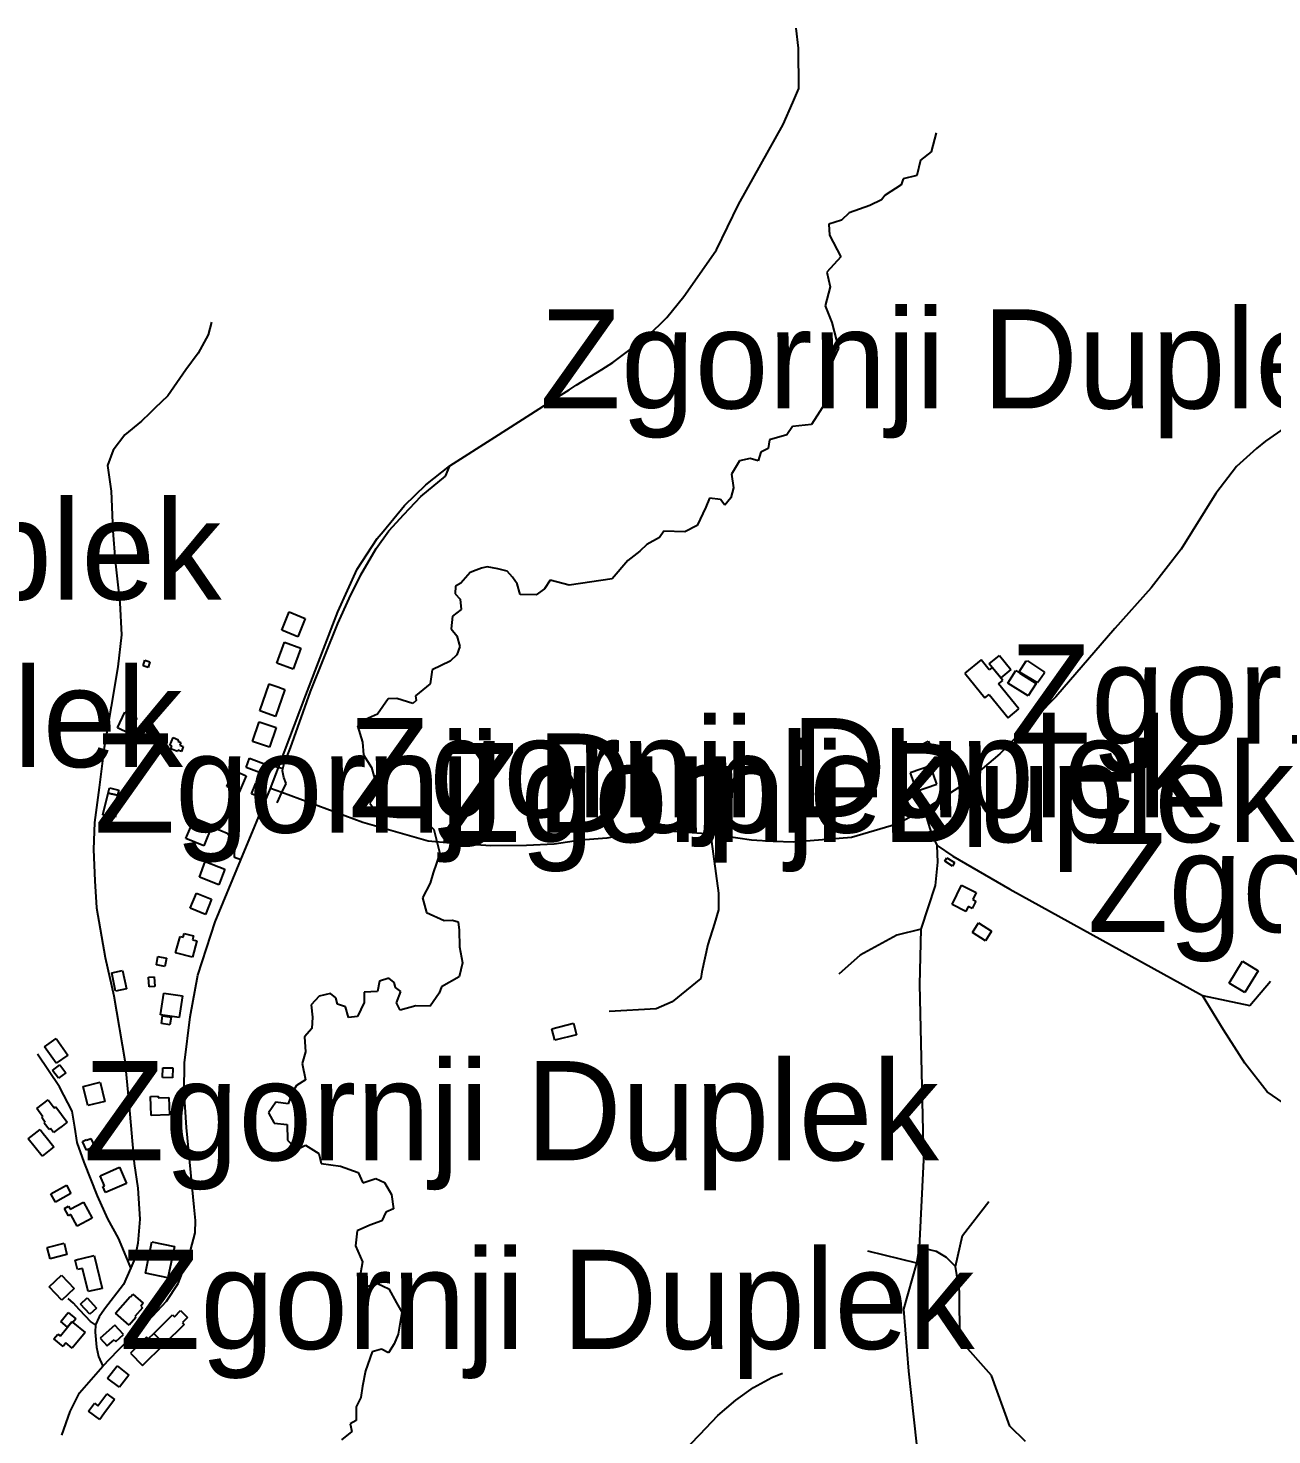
# Model space of a CAD drawing. Extents: x -8864 to 13231, y -7697 to 8949.
# Drawn here: x 3221 to 3999, y 4514 to 5393 of the extents above; entities that cross this region are included whole.
import ezdxf

# ---------------------------------------------------------------- set-up
doc = ezdxf.new("R2010")
doc.units = 0
for name, color, linetype in [('OSM_BUILDING_BARN', 9, 'CONTINUOUS'), ('OSM_BUILDING_GARAGE', 9, 'CONTINUOUS'), ('OSM_BUILDING_HOUSE', 9, 'CONTINUOUS'), ('OSM_BUILDING_YES', 9, 'CONTINUOUS'), ('OSM_HIGHWAY_FOOTWAY', 8, 'CONTINUOUS'), ('OSM_HIGHWAY_RESIDENTIAL', 8, 'CONTINUOUS'), ('OSM_HIGHWAY_SERVICE', 8, 'CONTINUOUS'), ('OSM_HIGHWAY_TERTIARY', 8, 'CONTINUOUS'), ('OSM_HIGHWAY_TRACK', 8, 'CONTINUOUS'), ('OSM_HIGHWAY_UNCLASSIFIED', 8, 'CONTINUOUS'), ('OSM_LABELS', 8, 'CONTINUOUS'), ('OSM_WATERWAY_STREAM', 4, 'CONTINUOUS')]:
    doc.layers.add(name, color=color, linetype=linetype)

msp = doc.modelspace()

# ---------------------------------------------------------------- linework, layer by layer
at = {"layer": 'OSM_BUILDING_BARN'}
for p, q in [((3302.841098, 4580.330299), (3311.409246, 4588.814472)), ((3311.409246, 4588.814472), (3312.565448, 4587.646925)), ((3312.565448, 4587.646925), (3316.393933, 4591.438672)), ((3316.393933, 4591.438672), (3320.758405, 4587.035353)), ((3320.758405, 4587.035353), (3317.626705, 4583.933014)), ((3317.626705, 4583.933014), (3318.721651, 4582.832185)), ((3299.67877, 4577.194602), (3302.841098, 4580.330299)), ((3306.294391, 4570.522906), (3299.67877, 4577.194602)), ((3318.721651, 4582.832185), (3306.294391, 4570.522906))]:
    msp.add_line(p, q, dxfattribs=at)
at = {"layer": 'OSM_BUILDING_GARAGE'}
for p, q in [((3253.821185, 4595.386092), (3257.986575, 4599.333512)), ((3259.701736, 4589.136937), (3253.821185, 4595.386092)), ((3257.986575, 4599.333512), (3263.867127, 4593.062118)), ((3263.867127, 4593.062118), (3259.701736, 4589.136937)), ((3241.516436, 4584.544587), (3246.133588, 4590.248886)), ((3245.781367, 4581.097544), (3241.516436, 4584.544587)), ((3248.522562, 4584.500109), (3245.781367, 4581.097544)), ((3246.133588, 4590.248886), (3251.018734, 4586.279227)), ((3249.158091, 4583.988612), (3248.522562, 4584.500109)), ((3251.018734, 4586.279227), (3249.158091, 4583.988612))]:
    msp.add_line(p, q, dxfattribs=at)
at = {"layer": 'OSM_BUILDING_HOUSE'}
for p, q in [((3379.778319, 5016.870461), (3384.357187, 5028.345778)), ((3384.357187, 5028.345778), (3394.380159, 5024.35388)), ((3394.380159, 5024.35388), (3389.801291, 5012.878563)), ((3389.801291, 5012.878563), (3379.778319, 5016.870461)), ((3376.646619, 4996.243802), (3381.401597, 5009.45376)), ((3381.401597, 5009.45376), (3391.600679, 5005.784327)), ((3391.600679, 5005.784327), (3386.845701, 4992.57437)), ((3840.942229, 4990.873088), (3845.367957, 4997.689337)), ((3845.367957, 4997.689337), (3845.911602, 4997.322393)), ((3845.911602, 4997.322393), (3846.256165, 4997.856129)), ((3846.256165, 4997.856129), (3856.85341, 4990.750773)), ((3386.845701, 4992.57437), (3376.646619, 4996.243802)), ((3833.844219, 4983.856688), (3838.836563, 4991.718169)), ((3838.836563, 4991.718169), (3841.263822, 4990.172559)), ((3841.508845, 4990.495025), (3840.942229, 4990.873088)), ((3841.263822, 4990.172559), (3851.547131, 4983.656537)), ((3852.481281, 4983.934524), (3841.508845, 4990.495025)), ((3856.493533, 4989.816736), (3853.729367, 4985.691404)), ((3856.85341, 4990.750773), (3856.302108, 4989.93905)), ((3856.302108, 4989.93905), (3856.493533, 4989.816736)), ((3846.554787, 4975.806175), (3833.844219, 4983.856688)), ((3851.547131, 4983.656537), (3846.554787, 4975.806175)), ((3853.56857, 4985.802599), (3852.481281, 4983.934524)), ((3853.729367, 4985.691404), (3853.56857, 4985.802599)), ((3361.516449, 4947.42923), (3365.689497, 4959.671791)), ((3365.689497, 4959.671791), (3376.187201, 4956.102434)), ((3376.187201, 4956.102434), (3372.014153, 4943.859873)), ((3372.014153, 4943.859873), (3361.516449, 4947.42923)), ((3357.404657, 4931.139173), (3359.655806, 4936.954668)), ((3359.655806, 4936.954668), (3371.072346, 4932.506871)), ((3345.4751, 4919.107882), (3349.908485, 4929.204381)), ((3349.908485, 4929.204381), (3357.57311, 4925.846294)), ((3365.842636, 4927.858923), (3357.404657, 4931.139173)), ((3364.67112, 4924.834421), (3365.842636, 4927.858923)), ((3369.487353, 4927.013841), (3368.124413, 4923.500081)), ((3371.072346, 4932.506871), (3369.020278, 4927.202873)), ((3369.020278, 4927.202873), (3369.487353, 4927.013841)), ((3353.132068, 4915.749795), (3345.4751, 4919.107882)), ((3357.57311, 4925.846294), (3353.132068, 4915.749795)), ((3368.124413, 4923.500081), (3364.67112, 4924.834421)), ((3267.932978, 4901.572442), (3271.095306, 4915.115984)), ((3271.095306, 4915.115984), (3277.006486, 4913.737167)), ((3277.006486, 4913.737167), (3275.85794, 4908.811232)), ((3275.475092, 4899.804443), (3267.932978, 4901.572442)), ((3277.488875, 4908.433169), (3275.475092, 4899.804443)), ((3275.85794, 4908.811232), (3277.488875, 4908.433169)), ((3319.831912, 4886.605605), (3325.107563, 4899.493097)), ((3325.107563, 4899.493097), (3336.187197, 4894.967463)), ((3336.187197, 4894.967463), (3330.911545, 4882.079971)), ((3330.911545, 4882.079971), (3319.831912, 4886.605605)), ((3328.223949, 4862.431828), (3331.937579, 4872.228101)), ((3331.937579, 4872.228101), (3344.165758, 4867.591272)), ((3344.165758, 4867.591272), (3340.444471, 4857.794999)), ((3340.444471, 4857.794999), (3328.223949, 4862.431828)), ((3798.982041, 4845.307809), (3804.916191, 4857.428056)), ((3804.916191, 4857.428056), (3814.127525, 4852.924662)), ((3322.565449, 4843.050552), (3326.416905, 4852.491001)), ((3326.416905, 4852.491001), (3335.865604, 4848.643657)), ((3335.865604, 4848.643657), (3332.014149, 4839.203208)), ((3813.920787, 4847.464991), (3811.646667, 4842.817043)), ((3814.127525, 4852.924662), (3811.929975, 4848.432386)), ((3811.929975, 4848.432386), (3813.920787, 4847.464991)), ((3332.014149, 4839.203208), (3322.565449, 4843.050552)), ((3807.596131, 4841.093521), (3798.982041, 4845.307809)), ((3809.058612, 4844.084665), (3807.596131, 4841.093521)), ((3811.646667, 4842.817043), (3809.058612, 4844.084665)), ((3313.346459, 4815.26294), (3316.110625, 4825.481754)), ((3316.110625, 4825.481754), (3318.01721, 4824.970257)), ((3318.01721, 4824.970257), (3318.660395, 4827.360948)), ((3318.660395, 4827.360948), (3324.540947, 4825.78198)), ((3324.540947, 4825.78198), (3323.905419, 4823.413528)), ((3323.905419, 4823.413528), (3326.677242, 4822.657402)), ((3326.677242, 4822.657402), (3323.913076, 4812.41635)), ((3323.913076, 4812.41635), (3313.346459, 4815.26294)), ((3972.28987, 4796.281966), (3980.528768, 4809.936703)), ((3980.528768, 4809.936703), (3990.37563, 4803.998894)), ((3990.37563, 4803.998894), (3982.136732, 4790.344157)), ((3982.136732, 4790.344157), (3972.28987, 4796.281966)), ((3303.989643, 4776.389194), (3306.041711, 4790.043931)), ((3306.041711, 4790.043931), (3317.726245, 4788.287051)), ((3317.726245, 4788.287051), (3315.674178, 4774.643433)), ((3315.674178, 4774.643433), (3303.989643, 4776.389194)), ((3548.683392, 4767.671511), (3562.228569, 4771.107434)), ((3562.228569, 4771.107434), (3564.043271, 4763.957601)), ((3231.347981, 4756.451943), (3238.583817, 4761.533551)), ((3238.583817, 4761.533551), (3245.873251, 4751.159065)), ((3550.482779, 4760.521677), (3548.683392, 4767.671511)), ((3564.043271, 4763.957601), (3550.482779, 4760.521677)), ((3238.637416, 4746.088576), (3231.347981, 4756.451943)), ((3245.873251, 4751.159065), (3238.637416, 4746.088576)), ((3255.498061, 4731.566519), (3266.171875, 4734.201838)), ((3266.171875, 4734.201838), (3269.127465, 4722.248384)), ((3258.453651, 4719.613064), (3255.498061, 4731.566519)), ((3297.687958, 4725.272886), (3302.473564, 4725.450798)), ((3298.124405, 4713.463985), (3297.687958, 4725.272886)), ((3302.473564, 4725.450798), (3302.511848, 4724.416685)), ((3302.511848, 4724.416685), (3309.22701, 4724.672433)), ((3309.22701, 4724.672433), (3309.617515, 4713.886525)), ((3269.127465, 4722.248384), (3258.453651, 4719.613064)), ((3309.617515, 4713.886525), (3298.124405, 4713.463985)), ((3266.148904, 4675.768904), (3278.292856, 4681.050663)), ((3278.292856, 4681.050663), (3282.664986, 4671.009762)), ((3268.882442, 4669.50863), (3266.148904, 4675.768904)), ((3267.887036, 4669.07497), (3268.882442, 4669.50863)), ((3269.525627, 4665.294342), (3267.887036, 4669.07497)), ((3282.664986, 4671.009762), (3269.525627, 4665.294342)), ((3243.82884, 4655.309038), (3246.43221, 4656.710094)), ((3246.317355, 4650.705568), (3243.82884, 4655.309038)), ((3246.43221, 4656.710094), (3247.458244, 4654.797541)), ((3247.458244, 4654.797541), (3255.789025, 4659.278697)), ((3255.789025, 4659.278697), (3261.194845, 4649.248914)), ((3247.756865, 4651.483932), (3246.317355, 4650.705568)), ((3251.715518, 4644.145067), (3247.756865, 4651.483932)), ((3261.194845, 4649.248914), (3251.715518, 4644.145067)), ((3294.472031, 4614.867443), (3298.49194, 4634.371033)), ((3298.49194, 4634.371033), (3312.603733, 4631.468846)), ((3312.603733, 4631.468846), (3308.583825, 4611.965255)), ((3234.25763, 4606.249836), (3241.952883, 4613.61094)), ((3241.952883, 4613.61094), (3249.939101, 4605.260201)), ((3308.583825, 4611.965255), (3294.472031, 4614.867443)), ((3242.243848, 4597.910217), (3234.25763, 4606.249836)), ((3249.939101, 4605.260201), (3242.243848, 4597.910217)), ((3285.069274, 4600.067398), (3286.59301, 4601.79092)), ((3286.59301, 4601.79092), (3293.132062, 4596.008784)), ((3275.689487, 4589.859704), (3284.870193, 4600.24531)), ((3284.870193, 4600.24531), (3285.069274, 4600.067398)), ((3292.649673, 4593.262269), (3287.779841, 4587.75812)), ((3293.132062, 4596.008784), (3291.554726, 4594.229665)), ((3291.554726, 4594.229665), (3292.649673, 4593.262269)), ((3282.596073, 4583.755103), (3275.689487, 4589.859704)), ((3284.303577, 4582.253971), (3282.596073, 4583.755103)), ((3288.560851, 4587.068711), (3284.303577, 4582.253971)), ((3287.779841, 4587.75812), (3288.560851, 4587.068711)), ((3295.214757, 4574.848389), (3285.046303, 4564.785248)), ((3296.256105, 4573.803157), (3295.214757, 4574.848389)), ((3299.67877, 4577.194602), (3296.256105, 4573.803157)), ((3306.294391, 4570.522906), (3299.67877, 4577.194602)), ((3292.703271, 4557.06832), (3306.294391, 4570.522906)), ((3285.046303, 4564.785248), (3292.703271, 4557.06832)), ((3270.68183, 4549.151241), (3276.715521, 4556.823691)), ((3271.240788, 4548.695342), (3270.68183, 4549.151241)), ((3277.741555, 4543.91396), (3271.240788, 4548.695342)), ((3276.715521, 4556.823691), (3284.081525, 4551.008197)), ((3284.081525, 4551.008197), (3278.216287, 4543.547017)), ((3278.216287, 4543.547017), (3277.741555, 4543.91396))]:
    msp.add_line(p, q, dxfattribs=at)
at = {"layer": 'OSM_BUILDING_YES'}
for p, q in [((3293.047835, 4994.564759), (3294.081526, 4998.111877)), ((3294.081526, 4998.111877), (3297.205569, 4997.188959)), ((3297.205569, 4997.188959), (3296.187192, 4993.66408)), ((3817.167341, 4998.400984), (3806.876375, 4990.028006)), ((3822.282196, 4992.14071), (3817.167341, 4998.400984)), ((3822.282196, 4995.821262), (3828.629823, 5001.058543)), ((3828.629823, 5001.058543), (3835.727833, 4992.429816)), ((3296.187192, 4993.66408), (3293.047835, 4994.564759)), ((3806.876375, 4990.028006), (3819.456775, 4974.583031)), ((3829.380206, 4987.192535), (3822.282196, 4995.821262)), ((3824.089241, 4993.608483), (3822.282196, 4992.14071)), ((3830.720176, 4985.480134), (3824.089241, 4993.608483)), ((3835.727833, 4992.429816), (3829.380206, 4987.192535)), ((3366.034061, 4966.421323), (3371.906956, 4983.35631)), ((3371.906956, 4983.35631), (3372.374031, 4983.189518)), ((3372.374031, 4983.189518), (3374.204046, 4982.555707)), ((3374.204046, 4982.555707), (3375.521045, 4982.099808)), ((3375.521045, 4982.099808), (3377.381688, 4981.454877)), ((3381.761474, 4979.942626), (3375.888579, 4963.007639)), ((3377.381688, 4981.454877), (3381.761474, 4979.942626)), ((3828.078522, 4983.334071), (3830.720176, 4985.480134)), ((3840.827375, 4967.688945), (3828.078522, 4983.334071)), ((3819.456775, 4974.583031), (3822.167342, 4976.79581)), ((3822.167342, 4976.79581), (3834.073928, 4962.195916)), ((3276.914602, 4955.946761), (3281.692551, 4965.676317)), ((3281.692551, 4965.676317), (3289.096839, 4962.006885)), ((3289.096839, 4962.006885), (3284.326548, 4952.310687)), ((3375.888579, 4963.007639), (3366.034061, 4966.421323)), ((3834.073928, 4962.195916), (3840.827375, 4967.688945)), ((3284.326548, 4952.310687), (3276.914602, 4955.946761)), ((3309.847224, 4944.79391), (3311.838036, 4949.797682)), ((3311.018741, 4944.326891), (3309.847224, 4944.79391)), ((3310.41384, 4942.803521), (3311.018741, 4944.326891)), ((3311.838036, 4949.797682), (3315.191789, 4948.452223)), ((3315.191789, 4948.452223), (3314.824254, 4947.529305)), ((3314.824254, 4947.529305), (3316.638956, 4946.795419)), ((3316.638956, 4946.795419), (3315.926858, 4945.00518)), ((3315.926858, 4945.00518), (3318.155035, 4944.115621)), ((3318.155035, 4944.115621), (3316.945234, 4941.091119)), ((3778.300568, 4944.538162), (3783.943754, 4947.551544)), ((3780.628287, 4940.17932), (3778.300568, 4944.538162)), ((3783.943754, 4947.551544), (3786.263816, 4943.181583)), ((3314.487347, 4941.180075), (3310.41384, 4942.803521)), ((3314.793626, 4941.94732), (3314.487347, 4941.180075)), ((3316.945234, 4941.091119), (3314.793626, 4941.94732)), ((3786.263816, 4943.181583), (3780.628287, 4940.17932)), ((3785.528747, 4932.106569), (3772.864121, 4927.792206)), ((3772.864121, 4927.792206), (3776.769175, 4916.350248)), ((3789.433801, 4920.664611), (3785.528747, 4932.106569)), ((3271.095306, 4915.115984), (3271.929915, 4918.329517)), ((3271.929915, 4918.329517), (3277.87938, 4916.872864)), ((3360.766066, 4914.693443), (3363.522575, 4921.209466)), ((3363.522575, 4921.209466), (3367.213234, 4919.630498)), ((3367.213234, 4919.630498), (3364.456725, 4913.125595)), ((3776.769175, 4916.350248), (3789.433801, 4920.664611)), ((3277.006486, 4913.737167), (3271.095306, 4915.115984)), ((3277.87938, 4916.872864), (3277.006486, 4913.737167)), ((3364.456725, 4913.125595), (3360.766066, 4914.693443)), ((3794.403173, 4872.494969), (3795.796742, 4874.674389)), ((3795.796742, 4874.674389), (3800.559376, 4871.605409)), ((3799.150494, 4869.425989), (3794.403173, 4872.494969)), ((3800.559376, 4871.605409), (3799.150494, 4869.425989)), ((3811.784492, 4827.839086), (3815.60532, 4833.88809)), ((3815.60532, 4833.88809), (3823.721707, 4828.773123)), ((3819.908536, 4822.724119), (3811.784492, 4827.839086)), ((3823.721707, 4828.773123), (3819.908536, 4822.724119)), ((3301.340332, 4807.612729), (3302.297453, 4812.905607)), ((3302.297453, 4812.905607), (3307.61139, 4811.915973)), ((3273.377083, 4802.620077), (3280.199442, 4804.065611)), ((3280.199442, 4804.065611), (3282.573102, 4792.712609)), ((3306.654268, 4806.645333), (3301.340332, 4807.612729)), ((3307.61139, 4811.915973), (3306.654268, 4806.645333)), ((3275.7584, 4791.278194), (3273.377083, 4802.620077)), ((3296.478157, 4799.91804), (3299.962078, 4800.107071)), ((3296.79975, 4793.935753), (3296.478157, 4799.91804)), ((3299.962078, 4800.107071), (3300.28367, 4794.124784)), ((3282.573102, 4792.712609), (3275.7584, 4791.278194)), ((3300.28367, 4794.124784), (3296.79975, 4793.935753)), ((3304.433748, 4770.974001), (3305.253043, 4775.766502)), ((3309.762998, 4770.062202), (3304.433748, 4770.974001)), ((3305.253043, 4775.766502), (3310.582293, 4774.854704)), ((3310.582293, 4774.854704), (3309.762998, 4770.062202)), ((3236.370953, 4741.629659), (3240.942163, 4745.143419)), ((3240.942163, 4745.143419), (3244.678764, 4740.228603)), ((3305.176473, 4737.137384), (3305.283671, 4743.297583)), ((3305.283671, 4743.297583), (3311.562385, 4743.186388)), ((3311.562385, 4743.186388), (3311.455188, 4737.026189)), ((3240.107554, 4736.737083), (3236.370953, 4741.629659)), ((3244.678764, 4740.228603), (3240.107554, 4736.737083)), ((3311.455188, 4737.026189), (3305.176473, 4737.137384)), ((3226.462835, 4717.911782), (3233.637415, 4723.304736)), ((3230.367889, 4712.707859), (3226.462835, 4717.911782)), ((3233.637415, 4723.304736), (3237.511841, 4718.15641)), ((3237.511841, 4718.15641), (3238.484276, 4718.890297)), ((3238.484276, 4718.890297), (3245.635885, 4709.383131)), ((3229.602193, 4712.140765), (3230.367889, 4712.707859)), ((3231.860998, 4709.127382), (3229.602193, 4712.140765)), ((3231.171871, 4708.615886), (3231.860998, 4709.127382)), ((3234.196374, 4704.601749), (3231.171871, 4708.615886)), ((3244.571566, 4708.371257), (3241.309698, 4705.924968)), ((3245.635885, 4709.383131), (3244.472026, 4708.504691)), ((3244.472026, 4708.504691), (3244.571566, 4708.371257)), ((3221.24844, 4698.841852), (3228.576159, 4704.701824)), ((3229.939099, 4688.000346), (3221.24844, 4698.841852)), ((3228.576159, 4704.701824), (3230.505715, 4702.300014)), ((3230.505715, 4702.300014), (3232.4123, 4699.920442)), ((3232.4123, 4699.920442), (3237.266818, 4693.860319)), ((3235.061611, 4705.246679), (3234.196374, 4704.601749)), ((3236.937569, 4702.755913), (3235.061611, 4705.246679)), ((3241.256099, 4706.002805), (3236.937569, 4702.755913)), ((3241.309698, 4705.924968), (3241.256099, 4706.002805)), ((3255.161154, 4697.251764), (3257.565442, 4698.363713)), ((3257.565442, 4698.363713), (3257.726239, 4697.99677)), ((3257.726239, 4697.99677), (3259.295917, 4698.719537)), ((3259.295917, 4698.719537), (3260.276009, 4699.164317)), ((3260.276009, 4699.164317), (3262.619042, 4694.093828)), ((3237.266818, 4693.860319), (3229.939099, 4688.000346)), ((3257.664983, 4691.814332), (3255.161154, 4697.251764)), ((3262.619042, 4694.093828), (3257.664983, 4691.814332)), ((3235.390861, 4664.560456), (3245.099897, 4669.831095)), ((3238.200968, 4659.356533), (3235.390861, 4664.560456)), ((3247.917662, 4664.638292), (3238.200968, 4659.356533)), ((3245.099897, 4669.831095), (3247.917662, 4664.638292)), ((3233.063142, 4630.857274), (3243.599131, 4633.548191)), ((3234.847216, 4623.896471), (3233.063142, 4630.857274)), ((3243.599131, 4633.548191), (3245.383205, 4626.598508)), ((3245.383205, 4626.598508), (3234.847216, 4623.896471)), ((3250.559316, 4623.029151), (3252.810465, 4623.551767)), ((3251.968198, 4617.069103), (3250.559316, 4623.029151)), ((3252.810465, 4623.551767), (3254.648137, 4623.985427)), ((3254.648137, 4623.985427), (3262.49653, 4625.842382)), ((3262.49653, 4625.842382), (3267.343391, 4605.349157)), ((3255.214753, 4617.836348), (3251.968198, 4617.069103)), ((3258.652732, 4603.292051), (3255.214753, 4617.836348)), ((3267.343391, 4605.349157), (3258.652732, 4603.292051)), ((3245.781367, 4581.097544), (3248.522562, 4584.500109)), ((3248.522562, 4584.500109), (3249.158091, 4583.988612)), ((3249.158091, 4583.988612), (3256.73849, 4577.828413)), ((3237.289789, 4573.714201), (3239.778304, 4576.7943)), ((3239.778304, 4576.7943), (3241.294384, 4575.571156)), ((3241.294384, 4575.571156), (3245.781367, 4581.097544)), ((3256.73849, 4577.828413), (3248.752271, 4567.954304)), ((3275.413836, 4582.420763), (3266.248445, 4574.270175)), ((3280.735429, 4576.460715), (3275.413836, 4582.420763)), ((3275.880911, 4572.135233), (3280.735429, 4576.460715)), ((3242.986574, 4569.077372), (3237.289789, 4573.714201)), ((3244.717049, 4571.234554), (3242.986574, 4569.077372)), ((3248.752271, 4567.954304), (3244.717049, 4571.234554)), ((3266.248445, 4574.270175), (3270.620574, 4569.366479)), ((3270.620574, 4569.366479), (3274.92379, 4573.202704)), ((3274.92379, 4573.202704), (3275.880911, 4572.135233)), ((3264.778307, 4531.971625), (3270.306638, 4539.443924)), ((3270.306638, 4539.443924), (3275.122871, 4535.852328)), ((3258.882441, 4528.602419), (3262.580757, 4533.606191)), ((3262.580757, 4533.606191), (3264.778307, 4531.971625)), ((3275.122871, 4535.852328), (3268.48428, 4526.890017)), ((3265.896224, 4523.387377), (3258.882441, 4528.602419)), ((3268.48428, 4526.890017), (3265.896224, 4523.387377))]:
    msp.add_line(p, q, dxfattribs=at)
at = {"layer": 'OSM_HIGHWAY_FOOTWAY'}
for p, q in [((3466.792111, 5100.466807), (3482.151991, 5113.187507)), ((3482.151991, 5113.187507), (3484.962098, 5119.69241)), ((3456.03407, 5089.369554), (3466.792111, 5100.466807)), ((3446.684912, 5079.13962), (3456.03407, 5089.369554)), ((3438.752292, 5068.042367), (3446.684912, 5079.13962)), ((3429.227023, 5051.474323), (3438.752292, 5068.042367)), ((3421.815077, 5036.84107), (3429.227023, 5051.474323)), ((3414.763009, 5021.162586), (3421.815077, 5036.84107)), ((3397.825795, 4978.686124), (3414.763009, 5021.162586)), ((3385.122883, 4943.437332), (3397.825795, 4978.686124)), ((3381.248457, 4933.563222), (3385.122883, 4943.437332)), ((3377.619054, 4931.083575), (3374.893173, 4931.806342)), ((3380.498074, 4930.32745), (3377.619054, 4931.083575)), ((3380.184139, 4928.981991), (3380.498074, 4930.32745)), ((3381.072347, 4924.756584), (3380.184139, 4928.981991)), ((3380.498074, 4930.32745), (3381.248457, 4933.563222)), ((3379.839575, 4915.371732), (3382.481229, 4921.053793)), ((3382.481229, 4921.053793), (3381.072347, 4924.756584)), ((3376.838043, 4908.889068), (3379.839575, 4915.371732))]:
    msp.add_line(p, q, dxfattribs=at)
at = {"layer": 'OSM_HIGHWAY_RESIDENTIAL'}
for p, q in [((3240.781367, 4731.466443), (3226.922254, 4751.881832)), ((3248.62976, 4716.143782), (3240.781367, 4731.466443)), ((3250.337264, 4706.125119), (3248.62976, 4716.143782)), ((3251.876314, 4696.584595), (3250.337264, 4706.125119)), ((3256.225473, 4684.275316), (3251.876314, 4696.584595)), ((3264.433743, 4663.181639), (3256.225473, 4684.275316)), ((3270.873254, 4648.870852), (3264.433743, 4663.181639)), ((3277.557787, 4636.795083), (3270.873254, 4648.870852)), ((3282.374021, 4625.264169), (3277.557787, 4636.795083)), ((3285.283669, 4618.203291), (3282.374021, 4625.264169))]:
    msp.add_line(p, q, dxfattribs=at)
at = {"layer": 'OSM_HIGHWAY_SERVICE'}
for p, q in [((3781.470553, 4904.574705), (3786.45524, 4888.206812)), ((3345.559326, 4889.77466), (3337.603736, 4893.043791)), ((3348.599143, 4886.505529), (3345.559326, 4889.77466)), ((3350.4751, 4882.057732), (3348.599143, 4886.505529)), ((3647.879421, 4889.385478), (3652.910049, 4852.557718)), ((3786.45524, 4888.206812), (3789.632882, 4882.313481)), ((3350.237734, 4874.807823), (3350.4751, 4882.057732)), ((3354.173416, 4873.384528), (3350.237734, 4874.807823)), ((3789.99276, 4871.950113), (3789.632882, 4882.313481)), ((3789.632882, 4882.313481), (3799.495058, 4875.586188)), ((3799.495058, 4875.586188), (3835.176532, 4854.915051)), ((3788.560906, 4857.372459), (3789.99276, 4871.950113)), ((3779.625224, 4829.985148), (3788.560906, 4857.372459)), ((3652.910049, 4852.557718), (3652.802852, 4841.983081)), ((3835.176532, 4854.915051), (3955.528765, 4788.420485)), ((3652.802852, 4841.983081), (3650.444505, 4833.565625)), ((3650.444505, 4833.565625), (3646.233173, 4820.333429)), ((3778.905469, 4795.403526), (3779.625224, 4829.985148)), ((3646.233173, 4820.333429), (3642.534857, 4803.19829)), ((3641.815102, 4799.095198), (3623.844196, 4784.528662)), ((3642.534857, 4803.19829), (3641.815102, 4799.095198)), ((3781.371013, 4685.820926), (3778.905469, 4795.403526)), ((3985.306717, 4782.271405), (3998.040256, 4797.449513)), ((3955.528765, 4788.420485), (3985.306717, 4782.271405)), ((3968.675781, 4767.082178), (3955.528765, 4788.420485)), ((3613.88248, 4780.114224), (3584.518005, 4778.468539)), ((3623.844196, 4784.528662), (3613.88248, 4780.114224)), ((3982.021877, 4746.155293), (3968.675781, 4767.082178)), ((3995.988188, 4728.297388), (3982.021877, 4746.155293)), ((4012.006566, 4717.211254), (3995.988188, 4728.297388)), ((3778.698731, 4630.823915), (3781.371013, 4685.820926)), ((3776.952942, 4621.172195), (3778.698731, 4630.823915)), ((3768.844212, 4592.439426), (3776.952942, 4621.172195)), ((3249.449055, 4596.031022), (3246.263756, 4599.011047)), ((3252.940633, 4592.028005), (3249.449055, 4596.031022)), ((3771.922313, 4553.654636), (3768.844212, 4592.439426)), ((3257.144309, 4587.824837), (3252.940633, 4592.028005)), ((3260.230067, 4584.544587), (3257.144309, 4587.824837)), ((3263.200971, 4582.543078), (3260.230067, 4584.544587)), ((3776.853401, 4507.886804), (3771.922313, 4553.654636))]:
    msp.add_line(p, q, dxfattribs=at)
at = {"layer": 'OSM_HIGHWAY_TERTIARY'}
for p, q in [((4007.381757, 5143.743873), (3994.962154, 5135.226341)), ((3989.311311, 5130.611752), (3976.784511, 5119.314347)), ((3994.962154, 5135.226341), (3989.311311, 5130.611752)), ((3976.784511, 5119.314347), (3963.844233, 5102.490555)), ((3963.844233, 5102.490555), (3942.182669, 5067.708782)), ((3942.182669, 5067.708782), (3923.591549, 5043.501646)), ((3923.591549, 5043.501646), (3900.689556, 5017.949052)), ((3900.689556, 5017.949052), (3863.928449, 4975.272439)), ((3863.928449, 4975.272439), (3828.913131, 4939.656704)), ((3828.913131, 4939.656704), (3806.730893, 4920.786925)), ((3354.173416, 4873.384528), (3372.672652, 4918.018172)), ((3379.839575, 4915.371732), (3372.672652, 4918.018172)), ((3806.730893, 4920.786925), (3781.470553, 4904.574705)), ((3430.482766, 4896.668746), (3379.839575, 4915.371732)), ((3781.470553, 4904.574705), (3764.518025, 4895.623513)), ((3471.248467, 4885.082234), (3430.482766, 4896.668746)), ((3619.326585, 4891.442584), (3598.591513, 4889.696824)), ((3647.879421, 4889.385478), (3619.326585, 4891.442584)), ((3764.518025, 4895.623513), (3736.080043, 4887.339491)), ((3485.214778, 4883.747895), (3471.248467, 4885.082234)), ((3510.482775, 4882.10221), (3485.214778, 4883.747895)), ((3550.222442, 4883.125204), (3532.756897, 4882.213405)), ((3566.853378, 4885.693806), (3550.222442, 4883.125204)), ((3583.078495, 4886.827995), (3566.853378, 4885.693806)), ((3598.591513, 4889.696824), (3583.078495, 4886.827995)), ((3673.446039, 4885.693806), (3647.879421, 4889.385478)), ((3687.106071, 4884.770889), (3673.446039, 4885.693806)), ((3699.862581, 4884.29275), (3687.106071, 4884.770889)), ((3736.080043, 4887.339491), (3699.862581, 4884.29275)), ((3532.756897, 4882.213405), (3510.482775, 4882.10221)), ((3338.063154, 4834.499662), (3354.173416, 4873.384528)), ((3327.282142, 4801.152304), (3338.063154, 4834.499662)), ((3322.458252, 4775.188288), (3327.282142, 4801.152304)), ((3318.867133, 4746.355444), (3322.458252, 4775.188288)), ((3318.660395, 4728.297388), (3318.867133, 4746.355444)), ((3320.115219, 4705.991685), (3318.660395, 4728.297388)), ((3325.023336, 4656.065163), (3320.115219, 4705.991685)), ((3325.743091, 4647.847858), (3325.023336, 4656.065163)), ((3325.54401, 4640.153169), (3325.743091, 4647.847858)), ((3322.703275, 4629.033677), (3325.54401, 4640.153169)), ((3320.582294, 4622.795641), (3322.703275, 4629.033677)), ((3317.963611, 4615.890436), (3320.582294, 4622.795641)), ((3314.962079, 4608.35142), (3317.963611, 4615.890436)), ((3307.672645, 4597.365362), (3314.962079, 4608.35142)), ((3298.943701, 4587.924912), (3307.672645, 4597.365362)), ((3277.27448, 4566.586606), (3298.943701, 4587.924912)), ((3267.82578, 4556.790333), (3277.27448, 4566.586606)), ((3253.346452, 4540.111094), (3267.82578, 4556.790333)), ((3247.389331, 4528.413388), (3253.346452, 4540.111094)), ((3242.159621, 4513.535506), (3247.389331, 4528.413388))]:
    msp.add_line(p, q, dxfattribs=at)
at = {"layer": 'OSM_HIGHWAY_TRACK'}
for p, q in [((3779.625224, 4829.985148), (3764.426141, 4826.282357)), ((3764.426141, 4826.282357), (3741.524148, 4813.772928)), ((3741.524148, 4813.772928), (3728.078511, 4801.763876)), ((3805.605319, 4638.407409), (3822.037173, 4659.756835)), ((3801.087707, 4619.015014), (3805.605319, 4638.407409)), ((3776.952942, 4621.172195), (3746.248497, 4628.666733)), ((3789.173464, 4628.455463), (3778.698731, 4630.823915)), ((3795.436864, 4624.563641), (3789.173464, 4628.455463)), ((3801.087707, 4619.015014), (3795.436864, 4624.563641)), ((3803.652792, 4603.425485), (3801.087707, 4619.015014)), ((3803.752332, 4573.147107), (3803.652792, 4603.425485)), ((3823.576224, 4550.885882), (3803.752332, 4573.147107)), ((3674.701782, 4543.391344), (3686.171921, 4549.696097)), ((3686.171921, 4549.696097), (3692.955995, 4552.275819)), ((3835.176532, 4519.173089), (3823.576224, 4550.885882)), ((3663.706375, 4535.440907), (3674.701782, 4543.391344)), ((3652.473602, 4525.844785), (3663.706375, 4535.440907)), ((3641.233172, 4513.924689), (3652.473602, 4525.844785)), ((3629.77069, 4501.993473), (3641.233172, 4513.924689)), ((3844.93151, 4509.632564), (3835.176532, 4519.173089))]:
    msp.add_line(p, q, dxfattribs=at)
at = {"layer": 'OSM_HIGHWAY_UNCLASSIFIED'}
for p, q in [((3702.978967, 5381.022727), (3701.470545, 5393.465439)), ((3703.178049, 5355.670283), (3702.978967, 5381.022727)), ((3699.318936, 5346.908123), (3703.178049, 5355.670283)), ((3693.24696, 5333.097713), (3699.318936, 5346.908123)), ((3665.398565, 5283.148952), (3693.24696, 5333.097713)), ((3651.730876, 5254.905441), (3665.398565, 5283.148952)), ((3642.381717, 5241.639886), (3651.730876, 5254.905441)), ((3631.164258, 5225.716773), (3642.381717, 5241.639886)), ((3620.559357, 5212.584652), (3631.164258, 5225.716773)), ((3335.789034, 5209.56015), (3333.65274, 5201.709788)), ((3608.47666, 5200.631197), (3620.559357, 5212.584652)), ((3333.65274, 5201.709788), (3327.48888, 5190.223352)), ((3586.776811, 5184.374499), (3608.47666, 5200.631197)), ((3327.48888, 5190.223352), (3319.678772, 5179.759909)), ((3579.862568, 5180.071255), (3586.776811, 5184.374499)), ((3319.678772, 5179.759909), (3308.591482, 5163.547689)), ((3563.959044, 5170.174907), (3579.862568, 5180.071255)), ((3551.26379, 5162.046558), (3559.540973, 5167.350556)), ((3559.540973, 5167.350556), (3563.959044, 5170.174907)), ((3300.383211, 5155.853), (3297.213226, 5152.750662)), ((3308.591482, 5163.547689), (3300.383211, 5155.853)), ((3528.093803, 5147.202035), (3551.26379, 5162.046558)), ((3292.090714, 5147.724651), (3281.692551, 5139.129283)), ((3297.213226, 5152.750662), (3292.090714, 5147.724651)), ((3513.07083, 5137.572554), (3528.093803, 5147.202035)), ((3281.692551, 5139.129283), (3274.295919, 5129.477564)), ((3274.295919, 5129.477564), (3270.804341, 5120.037114)), ((3484.962098, 5119.69241), (3513.07083, 5137.572554)), ((3270.804341, 5120.037114), (3273.063147, 5103.936089)), ((3469.893184, 5107.794553), (3484.962098, 5119.69241)), ((3273.063147, 5103.936089), (3274.089181, 5078.995067)), ((3456.577715, 5094.91818), (3469.893184, 5107.794553)), ((3443.093793, 5078.70596), (3456.577715, 5094.91818)), ((3274.089181, 5078.995067), (3275.528691, 5060.225363)), ((3439.472047, 5074.347119), (3443.093793, 5078.70596)), ((3426.868677, 5055.065919), (3439.472047, 5074.347119)), ((3275.528691, 5060.225363), (3278.507252, 5033.961122)), ((3414.808951, 5028.456973), (3426.868677, 5055.065919)), ((3278.507252, 5033.961122), (3279.533285, 5014.05723)), ((3394.724722, 4976.262074), (3414.808951, 5028.456973)), ((3279.533285, 5014.05723), (3277.27448, 4994.142218)), ((3277.27448, 4994.142218), (3273.063147, 4969.312391)), ((3377.619054, 4931.083575), (3394.724722, 4976.262074)), ((3273.063147, 4969.312391), (3268.698675, 4943.593005)), ((3268.698675, 4943.593005), (3265.643544, 4918.607505)), ((3372.672652, 4918.018172), (3377.619054, 4931.083575)), ((3265.643544, 4918.607505), (3262.542472, 4896.624268)), ((3262.542472, 4896.624268), (3261.968199, 4879.844953)), ((3261.968199, 4879.844953), (3262.802809, 4860.285766)), ((3262.802809, 4860.285766), (3263.981982, 4843.350778)), ((3263.981982, 4843.350778), (3269.334203, 4812.205079)), ((3269.334203, 4812.205079), (3274.740023, 4788.186975)), ((3274.740023, 4788.186975), (3281.638952, 4747.945531)), ((3281.638952, 4747.945531), (3284.204036, 4721.470019)), ((3284.204036, 4721.470019), (3287.496533, 4683.508071)), ((3287.496533, 4683.508071), (3289.648141, 4667.963021)), ((3289.648141, 4667.963021), (3291.034052, 4648.670701)), ((3291.034052, 4648.670701), (3289.747682, 4633.592669)), ((3289.747682, 4633.592669), (3287.85641, 4624.041025)), ((3287.85641, 4624.041025), (3285.283669, 4618.203291)), ((3285.283669, 4618.203291), (3280.666517, 4607.728729)), ((3280.666517, 4607.728729), (3268.859471, 4592.339351)), ((3268.859471, 4592.339351), (3265.513376, 4587.624686)), ((3265.513376, 4587.624686), (3263.200971, 4582.543078)), ((3263.200971, 4582.543078), (3263.101431, 4577.872891)), ((3263.101431, 4577.872891), (3263.821186, 4568.632593)), ((3263.821186, 4568.632593), (3265.161155, 4562.783739)), ((3265.161155, 4562.783739), (3267.82578, 4556.790333))]:
    msp.add_line(p, q, dxfattribs=at)
at = {"layer": 'OSM_WATERWAY_STREAM'}
for p, q in [((3789.104551, 5327.927149), (3785.888624, 5316.207204)), ((3785.888624, 5316.207204), (3779.318945, 5310.869847)), ((3779.318945, 5310.869847), (3776.853401, 5301.229247)), ((3768.430736, 5299.183261), (3767.197964, 5295.48047)), ((3776.853401, 5301.229247), (3768.430736, 5299.183261)), ((3757.136707, 5288.919969), (3754.877901, 5286.05114)), ((3767.197964, 5295.48047), (3757.136707, 5288.919969)), ((3747.481269, 5282.559619), (3734.540992, 5278.045105)), ((3754.877901, 5286.05114), (3747.481269, 5282.559619)), ((3729.816643, 5273.319321), (3721.807453, 5270.861913)), ((3721.807453, 5270.861913), (3722.22093, 5264.090142)), ((3734.540992, 5278.045105), (3729.816643, 5273.319321)), ((3722.22093, 5264.090142), (3729.410823, 5250.346449)), ((3729.410823, 5250.346449), (3720.574681, 5240.906)), ((3720.574681, 5240.906), (3722.841144, 5231.665701)), ((3722.841144, 5231.665701), (3719.548648, 5219.767844)), ((3719.548648, 5219.767844), (3723.867178, 5209.304401)), ((3723.867178, 5209.304401), (3727.971313, 5193.292332)), ((3727.971313, 5193.292332), (3720.574681, 5177.702803)), ((3720.574681, 5177.702803), (3721.401634, 5161.902004)), ((3721.401634, 5161.902004), (3711.133639, 5145.489633)), ((3695.727818, 5139.129283), (3684.839609, 5136.049184)), ((3699.219396, 5144.255369), (3695.727818, 5139.129283)), ((3711.133639, 5145.489633), (3699.219396, 5144.255369)), ((3684.020313, 5130.500557), (3679.295963, 5128.2433)), ((3684.839609, 5136.049184), (3684.020313, 5130.500557)), ((3665.949867, 5122.917063), (3661.087692, 5114.488487)), ((3672.726284, 5124.351477), (3665.949867, 5122.917063)), ((3677.657372, 5122.917063), (3672.726284, 5124.351477)), ((3679.295963, 5128.2433), (3677.657372, 5122.917063)), ((3661.087692, 5114.488487), (3662.251551, 5106.082151)), ((3662.251551, 5106.082151), (3660.605303, 5099.721801)), ((3645.000401, 5093.984143), (3639.456755, 5082.486588)), ((3647.259206, 5099.52165), (3645.000401, 5093.984143)), ((3654.242362, 5098.698808), (3647.259206, 5099.52165)), ((3656.914644, 5095.207287), (3654.242362, 5098.698808)), ((3660.605303, 5099.721801), (3656.914644, 5095.207287)), ((3618.714027, 5078.794916), (3616.041745, 5074.891974)), ((3631.853385, 5078.383495), (3618.714027, 5078.794916)), ((3639.456755, 5082.486588), (3631.853385, 5078.383495)), ((3608.032556, 5070.58873), (3603.721682, 5066.274367)), ((3616.041745, 5074.891974), (3608.032556, 5070.58873)), ((3596.118312, 5060.52559), (3586.470532, 5049.039154)), ((3603.721682, 5066.274367), (3596.118312, 5060.52559)), ((3497.542498, 5052.942096), (3491.67726, 5046.437192)), ((3501.240814, 5054.576661), (3497.542498, 5052.942096)), ((3504.732391, 5055.810925), (3501.240814, 5054.576661)), ((3508.216312, 5056.57817), (3504.732391, 5055.810925)), ((3514.793648, 5055.399503), (3508.216312, 5056.57817)), ((3520.697171, 5053.865013), (3514.793648, 5055.399503)), ((3524.089208, 5050.117744), (3520.697171, 5053.865013)), ((3527.067769, 5045.959054), (3524.089208, 5050.117744)), ((3488.507275, 5044.52464), (3488.109112, 5039.732138)), ((3491.67726, 5046.437192), (3488.507275, 5044.52464)), ((3528.95904, 5039.187283), (3527.067769, 5045.959054)), ((3544.158123, 5042.878955), (3538.821216, 5038.987132)), ((3547.649701, 5048.216311), (3544.158123, 5042.878955)), ((3559.563944, 5045.136212), (3547.649701, 5048.216311)), ((3586.470532, 5049.039154), (3559.563944, 5045.136212)), ((3488.109112, 5039.732138), (3491.378638, 5036.318454)), ((3491.378638, 5036.318454), (3491.998852, 5029.958104)), ((3538.821216, 5038.987132), (3528.95904, 5039.187283)), ((3486.455207, 5025.754936), (3485.628254, 5017.848977)), ((3491.998852, 5029.958104), (3486.455207, 5025.754936)), ((3485.628254, 5017.848977), (3489.32657, 5013.334463)), ((3491.1719, 5006.718365), (3489.234687, 5001.603398)), ((3489.32657, 5013.334463), (3491.1719, 5006.718365)), ((3485.168836, 4997.544783), (3473.920749, 4992.196307)), ((3489.234687, 5001.603398), (3485.168836, 4997.544783)), ((3473.920749, 4992.196307), (3472.481239, 4983.378549)), ((3472.481239, 4983.378549), (3463.446016, 4975.984087)), ((3446.401604, 4973.9381), (3439.625187, 4964.497651)), ((3451.738511, 4974.138251), (3446.401604, 4973.9381)), ((3461.807425, 4971.058152), (3451.738511, 4974.138251)), ((3463.859492, 4972.903987), (3461.807425, 4971.058152)), ((3463.446016, 4975.984087), (3463.859492, 4972.903987)), ((3439.625187, 4964.497651), (3430.176487, 4960.183288)), ((3430.176487, 4960.183288), (3427.098386, 4957.103188)), ((3427.098386, 4957.103188), (3430.176487, 4946.851016)), ((3430.176487, 4946.851016), (3430.796702, 4939.045132)), ((3430.796702, 4939.045132), (3435.926871, 4931.050217)), ((3435.926871, 4931.050217), (3437.978938, 4923.655754)), ((3437.978938, 4923.655754), (3444.533303, 4916.339128)), ((3438.599153, 4914.215305), (3434.900837, 4908.677798)), ((3444.533303, 4916.339128), (3438.599153, 4914.215305)), ((3434.900837, 4908.677798), (3440.237744, 4901.083184)), ((3440.237744, 4901.083184), (3451.738511, 4900.060191)), ((3451.738511, 4900.060191), (3467.35107, 4899.848921)), ((3467.35107, 4899.848921), (3474.946783, 4892.265427)), ((3474.946783, 4892.265427), (3478.645099, 4877.27635)), ((3478.645099, 4877.27635), (3474.502679, 4865.245059)), ((3474.502679, 4865.245059), (3472.496553, 4858.6512)), ((3472.496553, 4858.6512), (3467.764546, 4849.577694)), ((3467.764546, 4849.577694), (3470.222433, 4840.348515)), ((3470.222433, 4840.348515), (3481.317381, 4835.42258)), ((3481.317381, 4835.42258), (3486.44755, 4835.622731)), ((3486.44755, 4835.622731), (3490.145866, 4834.599738)), ((3490.145866, 4834.599738), (3490.697168, 4829.451413)), ((3490.697168, 4829.451413), (3490.896249, 4818.921253)), ((3490.896249, 4818.921253), (3492.818148, 4808.947068)), ((3492.818148, 4808.947068), (3490.76608, 4800.118191)), ((3440.857959, 4797.449513), (3439.625187, 4791.089163)), ((3446.81508, 4799.295348), (3440.857959, 4797.449513)), ((3450.09992, 4796.63779), (3446.81508, 4799.295348)), ((3450.919215, 4793.55769), (3450.09992, 4796.63779)), ((3490.76608, 4800.118191), (3479.671133, 4793.969111)), ((3403.070818, 4788.009063), (3398.13973, 4782.682826)), ((3410.253055, 4789.654748), (3403.070818, 4788.009063)), ((3413.537894, 4786.98607), (3410.253055, 4789.654748)), ((3414.571585, 4783.094248), (3413.537894, 4786.98607)), ((3439.625187, 4791.089163), (3431.202521, 4790.677742)), ((3431.202521, 4790.677742), (3431.202521, 4784.117241)), ((3454.204055, 4791.089163), (3450.919215, 4793.55769)), ((3451.53943, 4783.905971), (3454.204055, 4791.089163)), ((3478.231623, 4789.866019), (3472.481239, 4781.859984)), ((3479.671133, 4793.969111), (3478.231623, 4789.866019)), ((3398.13973, 4782.682826), (3398.97434, 4774.954779)), ((3419.701754, 4781.448563), (3414.571585, 4783.094248)), ((3421.55474, 4774.676792), (3419.701754, 4781.448563)), ((3431.202521, 4784.117241), (3427.098386, 4775.288364)), ((3453.798236, 4779.391457), (3451.53943, 4783.905971)), ((3463.652754, 4782.060135), (3453.798236, 4779.391457)), ((3472.481239, 4781.859984), (3463.652754, 4782.060135)), ((3398.97434, 4774.954779), (3398.64509, 4767.882782)), ((3427.098386, 4775.288364), (3421.55474, 4774.676792)), ((3398.64509, 4767.882782), (3394.027938, 4762.567664)), ((3394.027938, 4762.567664), (3394.648153, 4753.327366)), ((3394.648153, 4753.327366), (3392.596085, 4745.944023)), ((3392.596085, 4745.944023), (3394.648153, 4735.680731)), ((3394.648153, 4735.680731), (3388.897769, 4732.20033)), ((3386.225487, 4727.885967), (3383.782914, 4720.847328)), ((3388.897769, 4732.20033), (3386.225487, 4727.885967)), ((3375.957492, 4721.725768), (3371.43988, 4715.165267)), ((3383.782914, 4720.847328), (3375.957492, 4721.725768)), ((3371.43988, 4715.165267), (3374.931458, 4708.593647)), ((3374.931458, 4708.593647), (3383.147386, 4707.770804)), ((3383.147386, 4707.770804), (3383.354124, 4697.930053)), ((3383.354124, 4697.930053), (3389.104507, 4692.181276)), ((3389.104507, 4692.181276), (3394.648153, 4694.849954)), ((3394.648153, 4694.849954), (3402.86408, 4689.712748)), ((3402.86408, 4689.712748), (3404.295933, 4683.352398)), ((3404.295933, 4683.352398), (3416.416914, 4681.717833)), ((3416.416914, 4681.717833), (3427.611403, 4677.759294)), ((3427.611403, 4677.759294), (3430.383225, 4671.243271)), ((3430.383225, 4671.243271), (3438.599153, 4674.123219)), ((3438.599153, 4674.123219), (3443.93606, 4671.654692)), ((3443.93606, 4671.654692), (3448.453671, 4664.060079)), ((3448.453671, 4664.060079), (3449.686443, 4655.031051)), ((3449.686443, 4655.031051), (3444.854896, 4652.985064)), ((3442.297469, 4647.647707), (3434.900837, 4644.778878)), ((3444.854896, 4652.985064), (3442.297469, 4647.647707)), ((3426.891648, 4641.287358), (3425.865614, 4632.047059)), ((3434.900837, 4644.778878), (3426.891648, 4641.287358)), ((3425.865614, 4632.047059), (3430.176487, 4621.995038)), ((3430.176487, 4621.995038), (3428.331158, 4611.320325)), ((3428.331158, 4611.320325), (3430.995783, 4606.194239)), ((3430.995783, 4606.194239), (3439.625187, 4608.451496)), ((3439.625187, 4608.451496), (3446.81508, 4604.959975)), ((3446.81508, 4604.959975), (3451.53943, 4596.342368)), ((3451.53943, 4596.342368), (3454.824269, 4590.39344)), ((3454.824269, 4590.39344), (3452.588435, 4576.605269)), ((3452.588435, 4576.605269), (3450.145862, 4570.634101)), ((3442.09073, 4567.409448), (3436.340347, 4565.563613)), ((3446.608342, 4564.940921), (3442.09073, 4567.409448)), ((3450.145862, 4570.634101), (3446.608342, 4564.940921)), ((3436.340347, 4565.563613), (3432.021817, 4553.865906)), ((3432.021817, 4553.865906), (3430.176487, 4544.214187)), ((3430.176487, 4544.214187), (3429.150453, 4537.030994)), ((3429.150453, 4537.030994), (3426.271433, 4531.282217)), ((3426.271433, 4531.282217), (3426.271433, 4522.66461)), ((3426.271433, 4522.66461), (3422.580774, 4520.618623)), ((3423.606808, 4515.892839), (3417.029472, 4510.555482)), ((3422.580774, 4520.618623), (3423.606808, 4515.892839))]:
    msp.add_line(p, q, dxfattribs=at)

# ---------------------------------------------------------------- texts
at = {"layer": 'OSM_LABELS'}
for p in [(3541.22378, 5155.614135), (2807.1365, 5036.121498), (3835.146493, 4945.996951), (2782.996402, 4931.365416), (3421.455668, 4900.002534), (3262.327937, 4890.355921), (3478.231623, 4884.415065), (3883.640367, 4828.138799), (3255.807394, 4685.458589), (3278.14934, 4567.448106)]:
    msp.add_text('Zgornji Duplek', height=62.042552, dxfattribs=at).set_placement(p)

doc.saveas('drawing.dxf')
